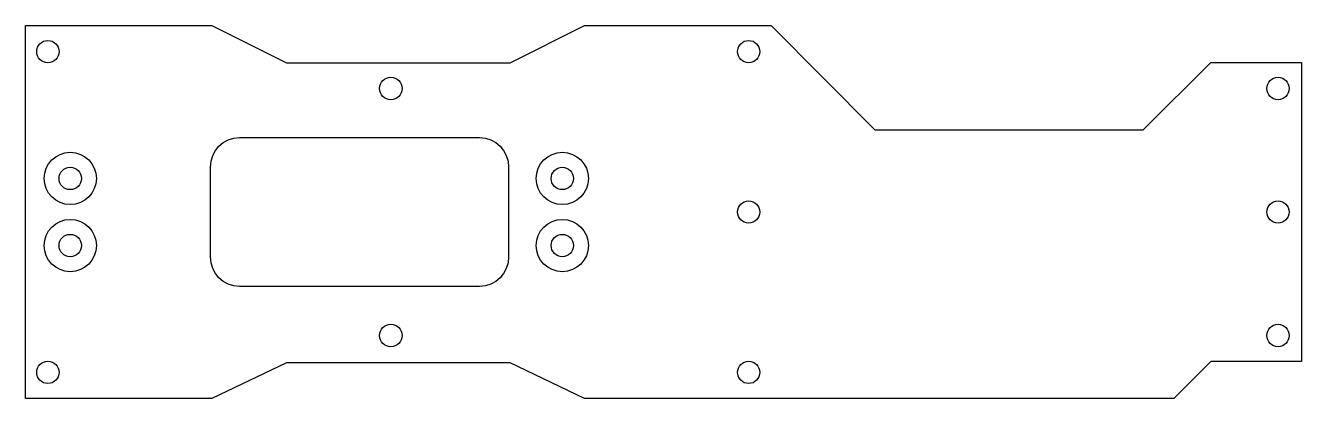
# Model space of a CAD drawing. Extents: x 0 to 171, y 0 to 50.
import ezdxf

# ---------------------------------------------------------------- set-up
doc = ezdxf.new("R2010")
doc.units = 0
doc.layers.add('LAYER_1', color=7, linetype='CONTINUOUS')

msp = doc.modelspace()

# ---------------------------------------------------------------- linework, layer by layer
at = {"layer": 'LAYER_1', "color": 7}
msp.add_lwpolyline([(100, 0), (100, 0), (75, 0), (65, 4.8), (35, 4.8), (25, 0), (0, 0), (0, 50), (25, 50), (35, 45.01), (65, 45.01), (75, 50), (100, 50), (113.94, 36), (149.93, 36), (158.98, 45.06), (171.15, 45.06), (171.15, 4.94), (158.98, 4.95), (154.04, 0), (100, 0)], dxfattribs=at)
at = {"layer": 'LAYER_1', "color": 250}
for points in [[(3, 48), (2.17, 48), (1.5, 47.33), (1.5, 46.5), (1.5, 45.67), (2.17, 45), (3, 45), (3.83, 45), (4.5, 45.67), (4.5, 46.5), (4.5, 47.33), (3.83, 48), (3, 48)], [(97, 48), (96.17, 48), (95.5, 47.33), (95.5, 46.5), (95.5, 45.67), (96.17, 45), (97, 45), (97.83, 45), (98.5, 45.67), (98.5, 46.5), (98.5, 47.33), (97.83, 48), (97, 48)], [(49, 43.06), (48.17, 43.06), (47.5, 42.39), (47.5, 41.56), (47.5, 40.73), (48.17, 40.06), (49, 40.06), (49.83, 40.06), (50.5, 40.73), (50.5, 41.56), (50.5, 42.39), (49.83, 43.06), (49, 43.06)], [(168, 43.06), (167.17, 43.06), (166.5, 42.39), (166.5, 41.56), (166.5, 40.73), (167.17, 40.06), (168, 40.06), (168.83, 40.06), (169.5, 40.73), (169.5, 41.56), (169.5, 42.39), (168.83, 43.06), (168, 43.06)], [(6, 33), (4.07, 33), (2.5, 31.43), (2.5, 29.5), (2.5, 27.57), (4.07, 26), (6, 26), (7.93, 26), (9.5, 27.57), (9.5, 29.5), (9.5, 31.43), (7.93, 33), (6, 33)], [(72, 33), (70.07, 33), (68.5, 31.43), (68.5, 29.5), (68.5, 27.57), (70.07, 26), (72, 26), (73.93, 26), (75.5, 27.57), (75.5, 29.5), (75.5, 31.43), (73.93, 33), (72, 33)], [(6, 31), (5.17, 31), (4.5, 30.33), (4.5, 29.5), (4.5, 28.67), (5.17, 28), (6, 28), (6.83, 28), (7.5, 28.67), (7.5, 29.5), (7.5, 30.33), (6.83, 31), (6, 31)], [(72, 31), (71.17, 31), (70.5, 30.33), (70.5, 29.5), (70.5, 28.67), (71.17, 28), (72, 28), (72.83, 28), (73.5, 28.67), (73.5, 29.5), (73.5, 30.33), (72.83, 31), (72, 31)], [(97, 26.5), (96.17, 26.5), (95.5, 25.83), (95.5, 25), (95.5, 24.17), (96.17, 23.5), (97, 23.5), (97.83, 23.5), (98.5, 24.17), (98.5, 25), (98.5, 25.83), (97.83, 26.5), (97, 26.5)], [(168, 26.5), (167.17, 26.5), (166.5, 25.83), (166.5, 25), (166.5, 24.17), (167.17, 23.5), (168, 23.5), (168.83, 23.5), (169.5, 24.17), (169.5, 25), (169.5, 25.83), (168.83, 26.5), (168, 26.5)], [(6, 24), (4.07, 24), (2.5, 22.43), (2.5, 20.5), (2.5, 18.57), (4.07, 17), (6, 17), (7.93, 17), (9.5, 18.57), (9.5, 20.5), (9.5, 22.43), (7.93, 24), (6, 24)], [(72, 24), (70.07, 24), (68.5, 22.43), (68.5, 20.5), (68.5, 18.57), (70.07, 17), (72, 17), (73.93, 17), (75.5, 18.57), (75.5, 20.5), (75.5, 22.43), (73.93, 24), (72, 24)], [(6, 22), (5.17, 22), (4.5, 21.33), (4.5, 20.5), (4.5, 19.67), (5.17, 19), (6, 19), (6.83, 19), (7.5, 19.67), (7.5, 20.5), (7.5, 21.33), (6.83, 22), (6, 22)], [(72, 22), (71.17, 22), (70.5, 21.33), (70.5, 20.5), (70.5, 19.67), (71.17, 19), (72, 19), (72.83, 19), (73.5, 19.67), (73.5, 20.5), (73.5, 21.33), (72.83, 22), (72, 22)], [(49, 9.94), (48.17, 9.94), (47.5, 9.27), (47.5, 8.44), (47.5, 7.61), (48.17, 6.94), (49, 6.94), (49.83, 6.94), (50.5, 7.61), (50.5, 8.44), (50.5, 9.27), (49.83, 9.94), (49, 9.94)], [(168, 9.94), (167.17, 9.94), (166.5, 9.27), (166.5, 8.44), (166.5, 7.61), (167.17, 6.94), (168, 6.94), (168.83, 6.94), (169.5, 7.61), (169.5, 8.44), (169.5, 9.27), (168.83, 9.94), (168, 9.94)], [(3, 5), (2.17, 5), (1.5, 4.33), (1.5, 3.5), (1.5, 2.67), (2.17, 2), (3, 2), (3.83, 2), (4.5, 2.67), (4.5, 3.5), (4.5, 4.33), (3.83, 5), (3, 5)], [(97, 5), (96.17, 5), (95.5, 4.33), (95.5, 3.5), (95.5, 2.67), (96.17, 2), (97, 2), (97.83, 2), (98.5, 2.67), (98.5, 3.5), (98.5, 4.33), (97.83, 5), (97, 5)]]:
    msp.add_open_spline(points, degree=3, knots=[0, 0, 0, 0, 1, 1, 1, 2, 2, 2, 3, 3, 3, 4, 4, 4, 4], dxfattribs=at)
at = {"layer": 'LAYER_1', "color": 7}
msp.add_open_spline([(64.8, 31), (64.8, 33.21), (63.05, 35), (60.89, 35), (60.89, 35), (28.71, 35), (28.71, 35), (26.55, 35), (24.8, 33.21), (24.8, 31), (24.8, 31), (24.8, 19), (24.8, 19), (24.8, 16.79), (26.55, 15), (28.71, 15), (28.71, 15), (60.89, 15), (60.89, 15), (63.05, 15), (64.8, 16.79), (64.8, 19), (64.8, 19), (64.8, 31), (64.8, 31)], degree=3, knots=[0, 0, 0, 0, 1, 1, 1, 2, 2, 2, 3, 3, 3, 4, 4, 4, 5, 5, 5, 6, 6, 6, 7, 7, 7, 8, 8, 8, 8], dxfattribs=at)

doc.saveas('drawing.dxf')
